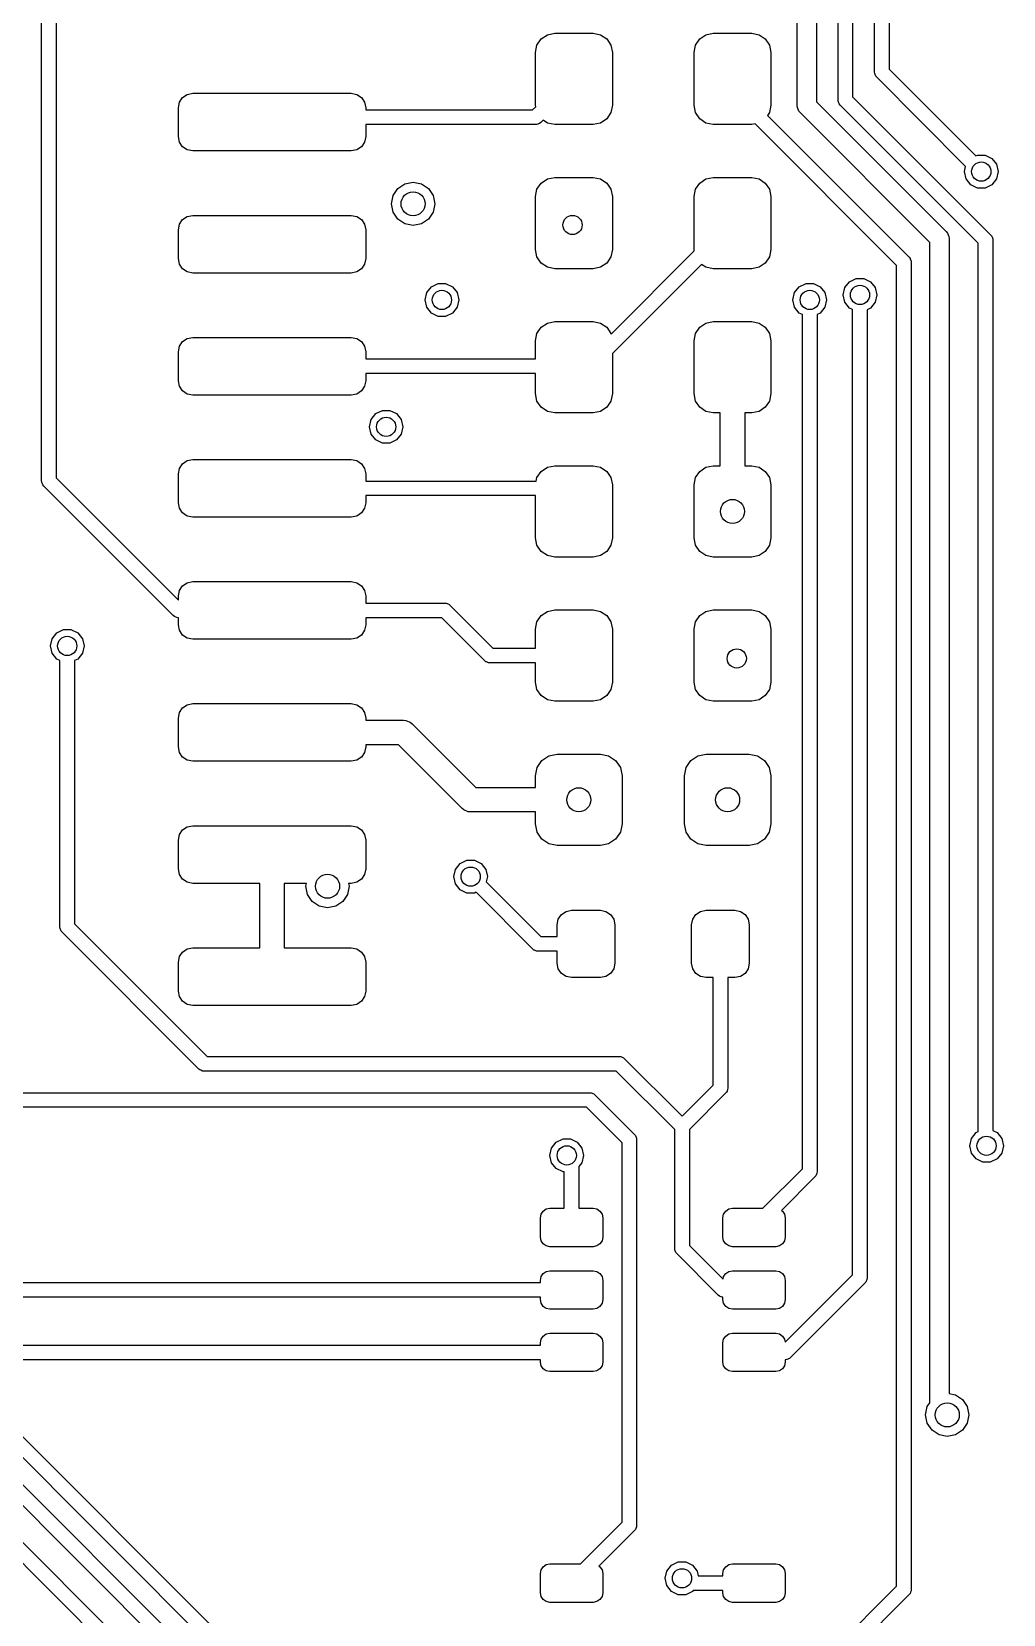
# Model space of a CAD drawing. Extents: x 0.05 to 3.89, y 0.04 to 4.21.
# Drawn here: x 3.403 to 3.801, y 0.662 to 1.311 of the extents above; entities that cross this region are included whole.
import ezdxf

# ---------------------------------------------------------------- set-up
doc = ezdxf.new("R2010")
doc.units = 0
doc.header["$MEASUREMENT"] = 0
doc.layers.add('BLACK', color=7, linetype='CONTINUOUS')

msp = doc.modelspace()

# ---------------------------------------------------------------- linework, layer by layer
at = {"layer": 'BLACK', "linetype": 'CONTINUOUS'}
for p, q in [((3.74818, 1.29409), (3.74818, 1.70269)), ((3.75418, 1.70394), (3.75418, 1.29534)), ((3.73322, 1.28273), (3.73322, 1.6834)), ((3.73922, 1.68465), (3.73922, 1.28397)), ((3.40684, 1.12667), (3.40684, 1.46407)), ((3.41284, 1.46407), (3.41284, 1.12791)), ((3.71654, 1.28031), (3.71654, 1.43577)), ((3.72441, 1.4374), (3.72441, 1.28195)), ((3.61411, 1.30944), (3.61713, 1.31004)), ((3.61713, 1.31004), (3.63287, 1.31004)), ((3.63287, 1.31004), (3.63589, 1.30944)), ((3.67907, 1.30944), (3.68209, 1.31004)), ((3.68209, 1.31004), (3.69783, 1.31004)), ((3.69783, 1.31004), (3.70085, 1.30944)), ((3.60925, 1.30217), (3.60985, 1.30518)), ((3.60985, 1.30518), (3.61156, 1.30773)), ((3.61156, 1.30773), (3.61411, 1.30944)), ((3.63589, 1.30944), (3.63844, 1.30773)), ((3.63844, 1.30773), (3.64015, 1.30518)), ((3.64015, 1.30518), (3.64075, 1.30217)), ((3.67421, 1.30217), (3.67481, 1.30518)), ((3.67481, 1.30518), (3.67652, 1.30773)), ((3.67652, 1.30773), (3.67907, 1.30944)), ((3.70085, 1.30944), (3.7034, 1.30773)), ((3.7034, 1.30773), (3.70511, 1.30518)), ((3.70511, 1.30518), (3.70571, 1.30217)), ((3.60925, 1.28051), (3.60925, 1.30217)), ((3.64075, 1.30217), (3.64075, 1.28051)), ((3.67421, 1.28051), (3.67421, 1.30217)), ((3.70571, 1.30217), (3.70571, 1.28051)), ((3.74824, 1.29351), (3.74818, 1.29409)), ((3.74869, 1.29243), (3.74824, 1.29351)), ((3.74906, 1.29197), (3.74869, 1.29243)), ((3.78553, 1.2555), (3.74906, 1.29197)), ((3.75418, 1.29534), (3.78976, 1.25976)), ((3.46334, 1.28179), (3.46462, 1.2837)), ((3.46462, 1.2837), (3.46653, 1.28498)), ((3.46653, 1.28498), (3.46879, 1.28543)), ((3.46879, 1.28543), (3.53375, 1.28543)), ((3.53375, 1.28543), (3.53601, 1.28498)), ((3.53601, 1.28498), (3.53793, 1.2837)), ((3.53793, 1.2837), (3.53921, 1.28179)), ((3.73922, 1.28397), (3.79582, 1.22737)), ((3.46289, 1.27953), (3.46334, 1.28179)), ((3.46289, 1.26772), (3.46289, 1.27953)), ((3.53921, 1.28179), (3.53966, 1.27953)), ((3.53966, 1.27953), (3.53966, 1.27859)), ((3.53966, 1.27859), (3.60801, 1.27859)), ((3.60801, 1.27859), (3.60936, 1.27995)), ((3.60936, 1.27995), (3.60925, 1.28051)), ((3.64015, 1.2775), (3.63844, 1.27494)), ((3.64075, 1.28051), (3.64015, 1.2775)), ((3.67481, 1.2775), (3.67421, 1.28051)), ((3.67652, 1.27494), (3.67481, 1.2775)), ((3.70511, 1.2775), (3.70431, 1.27631)), ((3.70571, 1.28051), (3.70511, 1.2775)), ((3.71661, 1.27955), (3.71654, 1.28031)), ((3.7172, 1.27813), (3.71661, 1.27955)), ((3.71769, 1.27753), (3.7172, 1.27813)), ((3.77087, 1.22435), (3.71769, 1.27753)), ((3.72441, 1.28195), (3.77759, 1.22877)), ((3.73328, 1.28214), (3.73322, 1.28273)), ((3.73373, 1.28106), (3.73328, 1.28214)), ((3.7341, 1.28061), (3.73373, 1.28106)), ((3.7907, 1.22401), (3.7341, 1.28061)), ((3.60925, 1.27259), (3.53966, 1.27259)), ((3.53966, 1.27259), (3.53966, 1.26772)), ((3.60984, 1.27265), (3.60925, 1.27259)), ((3.61092, 1.2731), (3.60984, 1.27265)), ((3.61137, 1.27347), (3.61092, 1.2731)), ((3.61233, 1.27443), (3.61137, 1.27347)), ((3.61411, 1.27324), (3.61233, 1.27443)), ((3.61713, 1.27264), (3.61411, 1.27324)), ((3.63287, 1.27264), (3.61713, 1.27264)), ((3.63589, 1.27324), (3.63287, 1.27264)), ((3.63844, 1.27494), (3.63589, 1.27324)), ((3.67907, 1.27324), (3.67652, 1.27494)), ((3.68209, 1.27264), (3.67907, 1.27324)), ((3.69783, 1.27264), (3.68209, 1.27264)), ((3.69922, 1.27291), (3.69783, 1.27264)), ((3.75724, 1.2149), (3.69922, 1.27291)), ((3.70431, 1.27631), (3.76236, 1.21826)), ((3.46334, 1.26546), (3.46289, 1.26772)), ((3.46462, 1.26354), (3.46334, 1.26546)), ((3.53921, 1.26546), (3.53793, 1.26354)), ((3.53966, 1.26772), (3.53921, 1.26546)), ((3.46653, 1.26226), (3.46462, 1.26354)), ((3.46879, 1.26181), (3.46653, 1.26226)), ((3.53375, 1.26181), (3.46879, 1.26181)), ((3.53601, 1.26226), (3.53375, 1.26181)), ((3.53793, 1.26354), (3.53601, 1.26226)), ((3.78976, 1.25976), (3.7904, 1.26006)), ((3.7904, 1.26006), (3.79346, 1.26006)), ((3.79346, 1.26006), (3.79622, 1.25873)), ((3.79622, 1.25873), (3.79814, 1.25634)), ((3.78504, 1.25335), (3.78553, 1.2555)), ((3.78572, 1.25036), (3.78504, 1.25335)), ((3.79814, 1.25634), (3.79882, 1.25335)), ((3.79882, 1.25335), (3.79814, 1.25036)), ((3.55087, 1.24355), (3.55279, 1.24642)), ((3.55279, 1.24642), (3.55567, 1.24834)), ((3.55567, 1.24834), (3.55906, 1.24902)), ((3.55906, 1.24902), (3.56245, 1.24834)), ((3.56245, 1.24834), (3.56532, 1.24642)), ((3.56532, 1.24642), (3.56724, 1.24355)), ((3.60925, 1.24311), (3.60985, 1.24612)), ((3.60985, 1.24612), (3.61156, 1.24868)), ((3.61156, 1.24868), (3.61411, 1.25038)), ((3.61411, 1.25038), (3.61713, 1.25098)), ((3.61713, 1.25098), (3.63287, 1.25098)), ((3.63287, 1.25098), (3.63589, 1.25038)), ((3.63589, 1.25038), (3.63844, 1.24868)), ((3.63844, 1.24868), (3.64015, 1.24612)), ((3.64015, 1.24612), (3.64075, 1.24311)), ((3.67421, 1.24311), (3.67481, 1.24612)), ((3.67481, 1.24612), (3.67652, 1.24868)), ((3.67652, 1.24868), (3.67907, 1.25038)), ((3.67907, 1.25038), (3.68209, 1.25098)), ((3.68209, 1.25098), (3.69783, 1.25098)), ((3.69783, 1.25098), (3.70085, 1.25038)), ((3.70085, 1.25038), (3.7034, 1.24868)), ((3.7034, 1.24868), (3.70511, 1.24612)), ((3.70511, 1.24612), (3.70571, 1.24311)), ((3.78763, 1.24796), (3.78572, 1.25036)), ((3.7904, 1.24663), (3.78763, 1.24796)), ((3.79346, 1.24663), (3.7904, 1.24663)), ((3.79622, 1.24796), (3.79346, 1.24663)), ((3.79814, 1.25036), (3.79622, 1.24796)), ((3.5502, 1.24016), (3.55087, 1.24355)), ((3.55087, 1.23677), (3.5502, 1.24016)), ((3.56724, 1.24355), (3.56791, 1.24016)), ((3.56791, 1.24016), (3.56724, 1.23677)), ((3.60925, 1.22146), (3.60925, 1.24311)), ((3.64075, 1.24311), (3.64075, 1.22146)), ((3.67421, 1.22146), (3.67421, 1.24311)), ((3.70571, 1.24311), (3.70571, 1.22146)), ((3.46289, 1.22953), (3.46334, 1.23179)), ((3.46334, 1.23179), (3.46462, 1.2337)), ((3.46462, 1.2337), (3.46653, 1.23498)), ((3.46653, 1.23498), (3.46879, 1.23543)), ((3.46879, 1.23543), (3.53375, 1.23543)), ((3.53375, 1.23543), (3.53601, 1.23498)), ((3.53601, 1.23498), (3.53793, 1.2337)), ((3.53793, 1.2337), (3.53921, 1.23179)), ((3.53921, 1.23179), (3.53966, 1.22953)), ((3.55279, 1.23389), (3.55087, 1.23677)), ((3.55567, 1.23197), (3.55279, 1.23389)), ((3.55906, 1.2313), (3.55567, 1.23197)), ((3.56245, 1.23197), (3.55906, 1.2313)), ((3.56532, 1.23389), (3.56245, 1.23197)), ((3.56724, 1.23677), (3.56532, 1.23389)), ((3.46289, 1.21772), (3.46289, 1.22953)), ((3.53966, 1.22953), (3.53966, 1.21772)), ((3.77759, 1.22877), (3.77808, 1.22817)), ((3.77808, 1.22817), (3.77866, 1.22675)), ((3.77866, 1.22675), (3.77874, 1.22598)), ((3.77874, 1.22598), (3.77874, 0.75281)), ((3.79582, 1.22737), (3.7962, 1.22692)), ((3.7962, 1.22692), (3.79664, 1.22583)), ((3.79664, 1.22583), (3.7967, 1.22525)), ((3.7967, 1.22525), (3.7967, 0.86053)), ((3.60985, 1.21844), (3.60925, 1.22146)), ((3.64075, 1.22146), (3.64015, 1.21844)), ((3.64021, 1.18677), (3.67433, 1.22089)), ((3.67433, 1.22089), (3.67421, 1.22146)), ((3.70571, 1.22146), (3.70511, 1.21844)), ((3.77087, 0.74906), (3.77087, 1.22435)), ((3.7907, 0.86015), (3.7907, 1.22401)), ((3.46334, 1.21546), (3.46289, 1.21772)), ((3.46462, 1.21354), (3.46334, 1.21546)), ((3.46653, 1.21226), (3.46462, 1.21354)), ((3.53793, 1.21354), (3.53601, 1.21226)), ((3.53921, 1.21546), (3.53793, 1.21354)), ((3.53966, 1.21772), (3.53921, 1.21546)), ((3.61156, 1.21589), (3.60985, 1.21844)), ((3.61411, 1.21418), (3.61156, 1.21589)), ((3.61713, 1.21358), (3.61411, 1.21418)), ((3.63287, 1.21358), (3.61713, 1.21358)), ((3.63589, 1.21418), (3.63287, 1.21358)), ((3.63844, 1.21589), (3.63589, 1.21418)), ((3.64015, 1.21844), (3.63844, 1.21589)), ((3.67729, 1.21537), (3.64075, 1.17883)), ((3.67907, 1.21418), (3.67729, 1.21537)), ((3.68209, 1.21358), (3.67907, 1.21418)), ((3.69783, 1.21358), (3.68209, 1.21358)), ((3.70085, 1.21418), (3.69783, 1.21358)), ((3.7034, 1.21589), (3.70085, 1.21418)), ((3.70511, 1.21844), (3.7034, 1.21589)), ((3.75724, 0.67388), (3.75724, 1.2149)), ((3.76236, 1.21826), (3.76273, 1.21781)), ((3.76273, 1.21781), (3.76281, 1.21761)), ((3.76281, 1.21761), (3.76318, 1.21673)), ((3.76318, 1.21673), (3.76324, 1.21614)), ((3.76324, 1.21614), (3.76324, 0.67264)), ((3.46879, 1.21181), (3.46653, 1.21226)), ((3.53375, 1.21181), (3.46879, 1.21181)), ((3.53601, 1.21226), (3.53375, 1.21181)), ((3.56466, 1.20378), (3.56657, 1.20617)), ((3.56657, 1.20617), (3.56933, 1.2075)), ((3.56933, 1.2075), (3.5724, 1.2075)), ((3.5724, 1.2075), (3.57516, 1.20617)), ((3.57516, 1.20617), (3.57707, 1.20378)), ((3.71545, 1.20378), (3.71736, 1.20617)), ((3.71736, 1.20617), (3.72012, 1.2075)), ((3.72012, 1.2075), (3.72319, 1.2075)), ((3.72319, 1.2075), (3.72595, 1.20617)), ((3.72595, 1.20617), (3.72786, 1.20378)), ((3.73533, 1.20284), (3.73601, 1.20583)), ((3.73601, 1.20583), (3.73792, 1.20823)), ((3.73792, 1.20823), (3.74069, 1.20956)), ((3.74069, 1.20956), (3.74375, 1.20956)), ((3.74375, 1.20956), (3.74652, 1.20823)), ((3.74652, 1.20823), (3.74843, 1.20583)), ((3.74843, 1.20583), (3.74911, 1.20284)), ((3.56398, 1.20079), (3.56466, 1.20378)), ((3.56466, 1.1978), (3.56398, 1.20079)), ((3.57707, 1.20378), (3.57776, 1.20079)), ((3.57776, 1.20079), (3.57707, 1.1978)), ((3.71476, 1.20079), (3.71545, 1.20378)), ((3.71545, 1.1978), (3.71476, 1.20079)), ((3.72786, 1.20378), (3.72854, 1.20079)), ((3.72854, 1.20079), (3.72786, 1.1978)), ((3.73601, 1.19985), (3.73533, 1.20284)), ((3.73792, 1.19746), (3.73601, 1.19985)), ((3.74843, 1.19985), (3.74652, 1.19746)), ((3.74911, 1.20284), (3.74843, 1.19985)), ((3.56657, 1.1954), (3.56466, 1.1978)), ((3.56933, 1.19407), (3.56657, 1.1954)), ((3.5724, 1.19407), (3.56933, 1.19407)), ((3.57516, 1.1954), (3.5724, 1.19407)), ((3.57707, 1.1978), (3.57516, 1.1954)), ((3.71736, 1.1954), (3.71545, 1.1978)), ((3.71865, 1.19478), (3.71736, 1.1954)), ((3.71865, 0.84494), (3.71865, 1.19478)), ((3.72595, 1.1954), (3.72465, 1.19478)), ((3.72465, 1.19478), (3.72465, 0.8437)), ((3.72786, 1.1978), (3.72595, 1.1954)), ((3.73913, 1.19688), (3.73792, 1.19746)), ((3.73913, 0.80144), (3.73913, 1.19688)), ((3.74652, 1.19746), (3.74513, 1.19679)), ((3.74513, 1.19679), (3.74513, 0.8002)), ((3.60925, 1.18406), (3.60985, 1.18707)), ((3.60985, 1.18707), (3.61156, 1.18962)), ((3.61156, 1.18962), (3.61411, 1.19133)), ((3.61411, 1.19133), (3.61713, 1.19193)), ((3.61713, 1.19193), (3.63287, 1.19193)), ((3.63287, 1.19193), (3.63589, 1.19133)), ((3.63589, 1.19133), (3.63844, 1.18962)), ((3.63844, 1.18962), (3.64015, 1.18707)), ((3.64015, 1.18707), (3.64021, 1.18677)), ((3.67421, 1.18406), (3.67481, 1.18707)), ((3.67481, 1.18707), (3.67652, 1.18962)), ((3.67652, 1.18962), (3.67907, 1.19133)), ((3.67907, 1.19133), (3.68209, 1.19193)), ((3.68209, 1.19193), (3.69783, 1.19193)), ((3.69783, 1.19193), (3.70085, 1.19133)), ((3.70085, 1.19133), (3.7034, 1.18962)), ((3.7034, 1.18962), (3.70511, 1.18707)), ((3.70511, 1.18707), (3.70571, 1.18406)), ((3.46289, 1.17953), (3.46334, 1.18179)), ((3.46334, 1.18179), (3.46462, 1.1837)), ((3.46462, 1.1837), (3.46653, 1.18498)), ((3.46653, 1.18498), (3.46879, 1.18543)), ((3.46879, 1.18543), (3.53375, 1.18543)), ((3.53375, 1.18543), (3.53601, 1.18498)), ((3.53601, 1.18498), (3.53793, 1.1837)), ((3.53793, 1.1837), (3.53921, 1.18179)), ((3.53921, 1.18179), (3.53966, 1.17953)), ((3.60925, 1.17662), (3.60925, 1.18406)), ((3.67421, 1.1624), (3.67421, 1.18406)), ((3.70571, 1.18406), (3.70571, 1.1624)), ((3.46289, 1.16772), (3.46289, 1.17953)), ((3.53966, 1.17953), (3.53966, 1.17662)), ((3.53966, 1.17662), (3.60925, 1.17662)), ((3.64075, 1.17883), (3.64075, 1.1624)), ((3.46334, 1.16546), (3.46289, 1.16772)), ((3.53966, 1.16772), (3.53921, 1.16546)), ((3.60925, 1.17062), (3.53966, 1.17062)), ((3.53966, 1.17062), (3.53966, 1.16772)), ((3.60925, 1.1624), (3.60925, 1.17062)), ((3.46462, 1.16354), (3.46334, 1.16546)), ((3.46653, 1.16226), (3.46462, 1.16354)), ((3.46879, 1.16181), (3.46653, 1.16226)), ((3.53375, 1.16181), (3.46879, 1.16181)), ((3.53601, 1.16226), (3.53375, 1.16181)), ((3.53793, 1.16354), (3.53601, 1.16226)), ((3.53921, 1.16546), (3.53793, 1.16354)), ((3.60985, 1.15939), (3.60925, 1.1624)), ((3.64075, 1.1624), (3.64015, 1.15939)), ((3.67481, 1.15939), (3.67421, 1.1624)), ((3.70571, 1.1624), (3.70511, 1.15939)), ((3.54182, 1.15181), (3.54374, 1.15421)), ((3.54374, 1.15421), (3.5465, 1.15554)), ((3.5465, 1.15554), (3.54956, 1.15554)), ((3.54956, 1.15554), (3.55233, 1.15421)), ((3.55233, 1.15421), (3.55424, 1.15181)), ((3.61156, 1.15683), (3.60985, 1.15939)), ((3.61411, 1.15513), (3.61156, 1.15683)), ((3.61713, 1.15453), (3.61411, 1.15513)), ((3.63287, 1.15453), (3.61713, 1.15453)), ((3.63589, 1.15513), (3.63287, 1.15453)), ((3.63844, 1.15683), (3.63589, 1.15513)), ((3.64015, 1.15939), (3.63844, 1.15683)), ((3.67652, 1.15683), (3.67481, 1.15939)), ((3.67907, 1.15513), (3.67652, 1.15683)), ((3.68209, 1.15453), (3.67907, 1.15513)), ((3.68496, 1.15453), (3.68209, 1.15453)), ((3.68496, 1.13287), (3.68496, 1.15453)), ((3.69783, 1.15453), (3.69496, 1.15453)), ((3.69496, 1.15453), (3.69496, 1.13287)), ((3.70085, 1.15513), (3.69783, 1.15453)), ((3.7034, 1.15683), (3.70085, 1.15513)), ((3.70511, 1.15939), (3.7034, 1.15683)), ((3.54114, 1.14882), (3.54182, 1.15181)), ((3.54182, 1.14583), (3.54114, 1.14882)), ((3.55424, 1.15181), (3.55492, 1.14882)), ((3.55492, 1.14882), (3.55424, 1.14583)), ((3.54374, 1.14343), (3.54182, 1.14583)), ((3.5465, 1.1421), (3.54374, 1.14343)), ((3.54956, 1.1421), (3.5465, 1.1421)), ((3.55233, 1.14343), (3.54956, 1.1421)), ((3.55424, 1.14583), (3.55233, 1.14343)), ((3.46462, 1.1337), (3.46653, 1.13498)), ((3.46653, 1.13498), (3.46879, 1.13543)), ((3.46879, 1.13543), (3.53375, 1.13543)), ((3.53375, 1.13543), (3.53601, 1.13498)), ((3.53601, 1.13498), (3.53793, 1.1337)), ((3.46289, 1.12953), (3.46334, 1.13179)), ((3.46289, 1.11772), (3.46289, 1.12953)), ((3.46334, 1.13179), (3.46462, 1.1337)), ((3.53793, 1.1337), (3.53921, 1.13179)), ((3.53921, 1.13179), (3.53966, 1.12953)), ((3.53966, 1.12953), (3.53966, 1.12662)), ((3.60957, 1.12662), (3.60985, 1.12801)), ((3.60985, 1.12801), (3.61156, 1.13057)), ((3.61156, 1.13057), (3.61411, 1.13227)), ((3.61411, 1.13227), (3.61713, 1.13287)), ((3.61713, 1.13287), (3.63287, 1.13287)), ((3.63287, 1.13287), (3.63589, 1.13227)), ((3.63589, 1.13227), (3.63844, 1.13057)), ((3.63844, 1.13057), (3.64015, 1.12801)), ((3.64015, 1.12801), (3.64075, 1.125)), ((3.67421, 1.125), (3.67481, 1.12801)), ((3.67481, 1.12801), (3.67652, 1.13057)), ((3.67652, 1.13057), (3.67907, 1.13227)), ((3.67907, 1.13227), (3.68209, 1.13287)), ((3.68209, 1.13287), (3.68496, 1.13287)), ((3.69496, 1.13287), (3.69783, 1.13287)), ((3.69783, 1.13287), (3.70085, 1.13227)), ((3.70085, 1.13227), (3.7034, 1.13057)), ((3.7034, 1.13057), (3.70511, 1.12801)), ((3.70511, 1.12801), (3.70571, 1.125)), ((3.4069, 1.12608), (3.40684, 1.12667)), ((3.40735, 1.125), (3.4069, 1.12608)), ((3.40772, 1.12454), (3.40735, 1.125)), ((3.46076, 1.0715), (3.40772, 1.12454)), ((3.41284, 1.12791), (3.46289, 1.07786)), ((3.53966, 1.12662), (3.60957, 1.12662)), ((3.64075, 1.125), (3.64075, 1.10335)), ((3.67421, 1.10335), (3.67421, 1.125)), ((3.70571, 1.125), (3.70571, 1.10335)), ((3.46334, 1.11546), (3.46289, 1.11772)), ((3.46462, 1.11354), (3.46334, 1.11546)), ((3.53921, 1.11546), (3.53793, 1.11354)), ((3.53966, 1.11772), (3.53921, 1.11546)), ((3.60925, 1.12062), (3.53966, 1.12062)), ((3.53966, 1.12062), (3.53966, 1.11772)), ((3.60925, 1.10335), (3.60925, 1.12062)), ((3.46653, 1.11226), (3.46462, 1.11354)), ((3.46879, 1.11181), (3.46653, 1.11226)), ((3.53375, 1.11181), (3.46879, 1.11181)), ((3.53601, 1.11226), (3.53375, 1.11181)), ((3.53793, 1.11354), (3.53601, 1.11226)), ((3.60985, 1.10033), (3.60925, 1.10335)), ((3.64075, 1.10335), (3.64015, 1.10033)), ((3.67481, 1.10033), (3.67421, 1.10335)), ((3.70571, 1.10335), (3.70511, 1.10033)), ((3.61156, 1.09778), (3.60985, 1.10033)), ((3.61411, 1.09607), (3.61156, 1.09778)), ((3.61713, 1.09547), (3.61411, 1.09607)), ((3.63589, 1.09607), (3.63287, 1.09547)), ((3.63844, 1.09778), (3.63589, 1.09607)), ((3.64015, 1.10033), (3.63844, 1.09778)), ((3.67652, 1.09778), (3.67481, 1.10033)), ((3.67907, 1.09607), (3.67652, 1.09778)), ((3.68209, 1.09547), (3.67907, 1.09607)), ((3.70085, 1.09607), (3.69783, 1.09547)), ((3.7034, 1.09778), (3.70085, 1.09607)), ((3.70511, 1.10033), (3.7034, 1.09778)), ((3.63287, 1.09547), (3.61713, 1.09547)), ((3.69783, 1.09547), (3.68209, 1.09547)), ((3.46334, 1.08179), (3.46462, 1.0837)), ((3.46462, 1.0837), (3.46653, 1.08498)), ((3.46653, 1.08498), (3.46879, 1.08543)), ((3.46879, 1.08543), (3.53375, 1.08543)), ((3.53375, 1.08543), (3.53601, 1.08498)), ((3.53601, 1.08498), (3.53793, 1.0837)), ((3.53793, 1.0837), (3.53921, 1.08179)), ((3.46289, 1.07953), (3.46334, 1.08179)), ((3.46289, 1.07786), (3.46289, 1.07953)), ((3.53921, 1.08179), (3.53966, 1.07953)), ((3.53966, 1.07953), (3.53966, 1.07662)), ((3.53966, 1.07662), (3.57205, 1.07662)), ((3.57205, 1.07662), (3.57263, 1.07656)), ((3.57263, 1.07656), (3.57371, 1.07612)), ((3.46122, 1.07113), (3.46076, 1.0715)), ((3.46154, 1.071), (3.46122, 1.07113)), ((3.4623, 1.07068), (3.46154, 1.071)), ((3.46289, 1.07062), (3.4623, 1.07068)), ((3.46289, 1.06772), (3.46289, 1.07062)), ((3.5708, 1.07062), (3.53966, 1.07062)), ((3.53966, 1.07062), (3.53966, 1.06772)), ((3.58843, 1.053), (3.5708, 1.07062)), ((3.57371, 1.07612), (3.57417, 1.07574)), ((3.57417, 1.07574), (3.59179, 1.05812)), ((3.60985, 1.06896), (3.61156, 1.07151)), ((3.61156, 1.07151), (3.61411, 1.07322)), ((3.61411, 1.07322), (3.61713, 1.07382)), ((3.61713, 1.07382), (3.63287, 1.07382)), ((3.63287, 1.07382), (3.63589, 1.07322)), ((3.63589, 1.07322), (3.63844, 1.07151)), ((3.63844, 1.07151), (3.64015, 1.06896)), ((3.67481, 1.06896), (3.67652, 1.07151)), ((3.67652, 1.07151), (3.67907, 1.07322)), ((3.67907, 1.07322), (3.68209, 1.07382)), ((3.68209, 1.07382), (3.69783, 1.07382)), ((3.69783, 1.07382), (3.70085, 1.07322)), ((3.70085, 1.07322), (3.7034, 1.07151)), ((3.7034, 1.07151), (3.70511, 1.06896)), ((3.41112, 1.06204), (3.41303, 1.06444)), ((3.41303, 1.06444), (3.41579, 1.06577)), ((3.41579, 1.06577), (3.41886, 1.06577)), ((3.41886, 1.06577), (3.42162, 1.06444)), ((3.42162, 1.06444), (3.42353, 1.06204)), ((3.46334, 1.06546), (3.46289, 1.06772)), ((3.46462, 1.06354), (3.46334, 1.06546)), ((3.46653, 1.06226), (3.46462, 1.06354)), ((3.53793, 1.06354), (3.53601, 1.06226)), ((3.53921, 1.06546), (3.53793, 1.06354)), ((3.53966, 1.06772), (3.53921, 1.06546)), ((3.60925, 1.06594), (3.60985, 1.06896)), ((3.60925, 1.05812), (3.60925, 1.06594)), ((3.64015, 1.06896), (3.64075, 1.06594)), ((3.64075, 1.06594), (3.64075, 1.04429)), ((3.67421, 1.06594), (3.67481, 1.06896)), ((3.67421, 1.04429), (3.67421, 1.06594)), ((3.70511, 1.06896), (3.70571, 1.06594)), ((3.70571, 1.06594), (3.70571, 1.04429)), ((3.41043, 1.05906), (3.41112, 1.06204)), ((3.41112, 1.05607), (3.41043, 1.05906)), ((3.42353, 1.06204), (3.42421, 1.05906)), ((3.42421, 1.05906), (3.42353, 1.05607)), ((3.46879, 1.06181), (3.46653, 1.06226)), ((3.53375, 1.06181), (3.46879, 1.06181)), ((3.53601, 1.06226), (3.53375, 1.06181)), ((3.59179, 1.05812), (3.60925, 1.05812)), ((3.41303, 1.05367), (3.41112, 1.05607)), ((3.41432, 1.05304), (3.41303, 1.05367)), ((3.41432, 0.94397), (3.41432, 1.05304)), ((3.42162, 1.05367), (3.42032, 1.05304)), ((3.42032, 1.05304), (3.42032, 0.94521)), ((3.42353, 1.05607), (3.42162, 1.05367)), ((3.58888, 1.05262), (3.58843, 1.053)), ((3.5892, 1.05249), (3.58888, 1.05262)), ((3.58997, 1.05218), (3.5892, 1.05249)), ((3.59055, 1.05212), (3.58997, 1.05218)), ((3.60925, 1.05212), (3.59055, 1.05212)), ((3.60925, 1.04429), (3.60925, 1.05212)), ((3.60985, 1.04128), (3.60925, 1.04429)), ((3.64075, 1.04429), (3.64015, 1.04128)), ((3.67481, 1.04128), (3.67421, 1.04429)), ((3.70571, 1.04429), (3.70511, 1.04128)), ((3.61156, 1.03872), (3.60985, 1.04128)), ((3.61411, 1.03702), (3.61156, 1.03872)), ((3.63844, 1.03872), (3.63589, 1.03702)), ((3.64015, 1.04128), (3.63844, 1.03872)), ((3.67652, 1.03872), (3.67481, 1.04128)), ((3.67907, 1.03702), (3.67652, 1.03872)), ((3.7034, 1.03872), (3.70085, 1.03702)), ((3.70511, 1.04128), (3.7034, 1.03872)), ((3.46289, 1.02953), (3.46334, 1.03179)), ((3.46334, 1.03179), (3.46462, 1.0337)), ((3.46462, 1.0337), (3.46653, 1.03498)), ((3.46653, 1.03498), (3.46879, 1.03543)), ((3.46879, 1.03543), (3.53375, 1.03543)), ((3.53375, 1.03543), (3.53601, 1.03498)), ((3.53601, 1.03498), (3.53793, 1.0337)), ((3.53793, 1.0337), (3.53921, 1.03179)), ((3.53921, 1.03179), (3.53966, 1.02953)), ((3.61713, 1.03642), (3.61411, 1.03702)), ((3.63287, 1.03642), (3.61713, 1.03642)), ((3.63589, 1.03702), (3.63287, 1.03642)), ((3.68209, 1.03642), (3.67907, 1.03702)), ((3.69783, 1.03642), (3.68209, 1.03642)), ((3.70085, 1.03702), (3.69783, 1.03642)), ((3.46289, 1.01772), (3.46289, 1.02953)), ((3.53966, 1.02953), (3.53966, 1.02862)), ((3.53966, 1.02862), (3.55512, 1.02862)), ((3.55512, 1.02862), (3.55609, 1.02853)), ((3.55609, 1.02853), (3.55609, 1.02853)), ((3.55609, 1.02853), (3.55642, 1.02839)), ((3.55642, 1.02839), (3.5579, 1.02778)), ((3.5579, 1.02778), (3.5579, 1.02778)), ((3.5579, 1.02778), (3.55865, 1.02716)), ((3.55865, 1.02716), (3.58475, 1.00106)), ((3.55305, 1.01862), (3.53966, 1.01862)), ((3.53966, 1.01862), (3.53966, 1.01772)), ((3.57914, 0.99253), (3.55305, 1.01862)), ((3.46334, 1.01546), (3.46289, 1.01772)), ((3.46462, 1.01354), (3.46334, 1.01546)), ((3.46653, 1.01226), (3.46462, 1.01354)), ((3.46879, 1.01181), (3.46653, 1.01226)), ((3.53375, 1.01181), (3.46879, 1.01181)), ((3.53601, 1.01226), (3.53375, 1.01181)), ((3.53793, 1.01354), (3.53601, 1.01226)), ((3.53921, 1.01546), (3.53793, 1.01354)), ((3.53966, 1.01772), (3.53921, 1.01546)), ((3.60993, 1.0093), (3.61185, 1.01217)), ((3.61185, 1.01217), (3.61472, 1.01409)), ((3.61472, 1.01409), (3.61811, 1.01476)), ((3.61811, 1.01476), (3.63583, 1.01476)), ((3.63583, 1.01476), (3.63922, 1.01409)), ((3.63922, 1.01409), (3.64209, 1.01217)), ((3.64209, 1.01217), (3.64401, 1.0093)), ((3.67095, 1.0093), (3.67287, 1.01217)), ((3.67287, 1.01217), (3.67574, 1.01409)), ((3.67574, 1.01409), (3.67913, 1.01476)), ((3.67913, 1.01476), (3.69685, 1.01476)), ((3.69685, 1.01476), (3.70024, 1.01409)), ((3.70024, 1.01409), (3.70311, 1.01217)), ((3.70311, 1.01217), (3.70503, 1.0093)), ((3.60925, 1.00591), (3.60993, 1.0093)), ((3.60925, 1.00106), (3.60925, 1.00591)), ((3.64401, 1.0093), (3.64469, 1.00591)), ((3.64469, 1.00591), (3.64469, 0.98622)), ((3.67028, 1.00591), (3.67095, 1.0093)), ((3.67028, 0.98622), (3.67028, 1.00591)), ((3.70503, 1.0093), (3.70571, 1.00591)), ((3.70571, 1.00591), (3.70571, 0.98622)), ((3.58475, 1.00106), (3.60925, 1.00106)), ((3.5799, 0.99191), (3.57914, 0.99253)), ((3.5817, 0.99116), (3.5799, 0.99191)), ((3.5799, 0.99191), (3.5799, 0.99191)), ((3.46653, 0.98498), (3.46879, 0.98543)), ((3.46879, 0.98543), (3.53375, 0.98543)), ((3.53375, 0.98543), (3.53601, 0.98498)), ((3.58268, 0.99106), (3.5817, 0.99116)), ((3.60925, 0.99106), (3.58268, 0.99106)), ((3.60925, 0.98622), (3.60925, 0.99106)), ((3.60993, 0.98283), (3.60925, 0.98622)), ((3.64469, 0.98622), (3.64401, 0.98283)), ((3.67095, 0.98283), (3.67028, 0.98622)), ((3.70571, 0.98622), (3.70503, 0.98283)), ((3.46289, 0.97953), (3.46334, 0.98179)), ((3.46289, 0.96772), (3.46289, 0.97953)), ((3.46334, 0.98179), (3.46462, 0.9837)), ((3.46462, 0.9837), (3.46653, 0.98498)), ((3.53601, 0.98498), (3.53793, 0.9837)), ((3.53793, 0.9837), (3.53921, 0.98179)), ((3.53921, 0.98179), (3.53966, 0.97953)), ((3.53966, 0.97953), (3.53966, 0.96772)), ((3.61185, 0.97996), (3.60993, 0.98283)), ((3.61472, 0.97804), (3.61185, 0.97996)), ((3.64209, 0.97996), (3.63922, 0.97804)), ((3.64401, 0.98283), (3.64209, 0.97996)), ((3.67287, 0.97996), (3.67095, 0.98283)), ((3.67574, 0.97804), (3.67287, 0.97996)), ((3.70311, 0.97996), (3.70024, 0.97804)), ((3.70503, 0.98283), (3.70311, 0.97996)), ((3.61811, 0.97736), (3.61472, 0.97804)), ((3.63583, 0.97736), (3.61811, 0.97736)), ((3.63922, 0.97804), (3.63583, 0.97736)), ((3.67913, 0.97736), (3.67574, 0.97804)), ((3.69685, 0.97736), (3.67913, 0.97736)), ((3.70024, 0.97804), (3.69685, 0.97736)), ((3.46334, 0.96546), (3.46289, 0.96772)), ((3.53966, 0.96772), (3.53921, 0.96546)), ((3.57579, 0.96457), (3.57647, 0.96756)), ((3.57647, 0.96756), (3.57838, 0.96995)), ((3.57838, 0.96995), (3.58114, 0.97128)), ((3.58114, 0.97128), (3.58421, 0.97128)), ((3.58421, 0.97128), (3.58697, 0.96995)), ((3.58697, 0.96995), (3.58888, 0.96756)), ((3.58888, 0.96756), (3.58957, 0.96457)), ((3.46462, 0.96354), (3.46334, 0.96546)), ((3.46653, 0.96226), (3.46462, 0.96354)), ((3.46879, 0.96181), (3.46653, 0.96226)), ((3.49627, 0.96181), (3.46879, 0.96181)), ((3.49627, 0.93543), (3.49627, 0.96181)), ((3.51539, 0.96181), (3.50627, 0.96181)), ((3.50627, 0.96181), (3.50627, 0.93543)), ((3.51516, 0.96063), (3.51539, 0.96181)), ((3.51583, 0.95724), (3.51516, 0.96063)), ((3.53287, 0.96063), (3.5322, 0.95724)), ((3.53375, 0.96181), (3.53264, 0.96181)), ((3.53264, 0.96181), (3.53287, 0.96063)), ((3.53601, 0.96226), (3.53375, 0.96181)), ((3.53793, 0.96354), (3.53601, 0.96226)), ((3.53921, 0.96546), (3.53793, 0.96354)), ((3.57647, 0.96158), (3.57579, 0.96457)), ((3.57838, 0.95918), (3.57647, 0.96158)), ((3.58957, 0.96457), (3.58907, 0.96241)), ((3.58907, 0.96241), (3.61148, 0.94001)), ((3.51775, 0.95437), (3.51583, 0.95724)), ((3.52063, 0.95245), (3.51775, 0.95437)), ((3.53028, 0.95437), (3.52741, 0.95245)), ((3.5322, 0.95724), (3.53028, 0.95437)), ((3.58114, 0.95785), (3.57838, 0.95918)), ((3.58421, 0.95785), (3.58114, 0.95785)), ((3.58485, 0.95816), (3.58421, 0.95785)), ((3.60811, 0.93489), (3.58485, 0.95816)), ((3.52402, 0.95177), (3.52063, 0.95245)), ((3.52741, 0.95245), (3.52402, 0.95177)), ((3.61811, 0.94488), (3.61856, 0.94714)), ((3.61856, 0.94714), (3.61984, 0.94906)), ((3.61984, 0.94906), (3.62176, 0.95034)), ((3.62176, 0.95034), (3.62402, 0.95079)), ((3.62402, 0.95079), (3.63583, 0.95079)), ((3.63583, 0.95079), (3.63809, 0.95034)), ((3.63809, 0.95034), (3.64, 0.94906)), ((3.64, 0.94906), (3.64128, 0.94714)), ((3.64128, 0.94714), (3.64173, 0.94488)), ((3.67323, 0.94488), (3.67368, 0.94714)), ((3.67368, 0.94714), (3.67496, 0.94906)), ((3.67496, 0.94906), (3.67687, 0.95034)), ((3.67687, 0.95034), (3.67913, 0.95079)), ((3.67913, 0.95079), (3.69094, 0.95079)), ((3.69094, 0.95079), (3.6932, 0.95034)), ((3.6932, 0.95034), (3.69512, 0.94906)), ((3.69512, 0.94906), (3.6964, 0.94714)), ((3.6964, 0.94714), (3.69685, 0.94488)), ((3.41438, 0.94338), (3.41432, 0.94397)), ((3.41483, 0.9423), (3.41438, 0.94338)), ((3.4152, 0.94185), (3.41483, 0.9423)), ((3.47128, 0.88577), (3.4152, 0.94185)), ((3.42032, 0.94521), (3.47464, 0.89089)), ((3.61148, 0.94001), (3.61811, 0.94001)), ((3.61811, 0.94001), (3.61811, 0.94488)), ((3.64173, 0.94488), (3.64173, 0.92913)), ((3.67323, 0.92913), (3.67323, 0.94488)), ((3.69685, 0.94488), (3.69685, 0.92913)), ((3.46334, 0.93179), (3.46462, 0.9337)), ((3.46462, 0.9337), (3.46653, 0.93498)), ((3.46653, 0.93498), (3.46879, 0.93543)), ((3.46879, 0.93543), (3.49627, 0.93543)), ((3.50627, 0.93543), (3.53375, 0.93543)), ((3.53375, 0.93543), (3.53601, 0.93498)), ((3.53601, 0.93498), (3.53793, 0.9337)), ((3.53793, 0.9337), (3.53921, 0.93179)), ((3.60857, 0.93451), (3.60811, 0.93489)), ((3.60876, 0.93444), (3.60857, 0.93451)), ((3.60965, 0.93407), (3.60876, 0.93444)), ((3.61024, 0.93401), (3.60965, 0.93407)), ((3.61811, 0.93401), (3.61024, 0.93401)), ((3.61811, 0.92913), (3.61811, 0.93401)), ((3.46289, 0.92953), (3.46334, 0.93179)), ((3.46289, 0.91772), (3.46289, 0.92953)), ((3.53921, 0.93179), (3.53966, 0.92953)), ((3.53966, 0.92953), (3.53966, 0.91772)), ((3.61856, 0.92687), (3.61811, 0.92913)), ((3.64173, 0.92913), (3.64128, 0.92687)), ((3.67368, 0.92687), (3.67323, 0.92913)), ((3.69685, 0.92913), (3.6964, 0.92687)), ((3.61984, 0.92496), (3.61856, 0.92687)), ((3.62176, 0.92368), (3.61984, 0.92496)), ((3.62402, 0.92323), (3.62176, 0.92368)), ((3.63583, 0.92323), (3.62402, 0.92323)), ((3.63809, 0.92368), (3.63583, 0.92323)), ((3.64, 0.92496), (3.63809, 0.92368)), ((3.64128, 0.92687), (3.64, 0.92496)), ((3.67496, 0.92496), (3.67368, 0.92687)), ((3.67687, 0.92368), (3.67496, 0.92496)), ((3.67913, 0.92323), (3.67687, 0.92368)), ((3.68204, 0.92323), (3.67913, 0.92323)), ((3.68204, 0.8792), (3.68204, 0.92323)), ((3.69094, 0.92323), (3.68804, 0.92323)), ((3.68804, 0.92323), (3.68804, 0.87795)), ((3.6932, 0.92368), (3.69094, 0.92323)), ((3.69512, 0.92496), (3.6932, 0.92368)), ((3.6964, 0.92687), (3.69512, 0.92496)), ((3.46334, 0.91546), (3.46289, 0.91772)), ((3.46462, 0.91354), (3.46334, 0.91546)), ((3.53921, 0.91546), (3.53793, 0.91354)), ((3.53966, 0.91772), (3.53921, 0.91546)), ((3.46653, 0.91226), (3.46462, 0.91354)), ((3.46879, 0.91181), (3.46653, 0.91226)), ((3.53375, 0.91181), (3.46879, 0.91181)), ((3.53601, 0.91226), (3.53375, 0.91181)), ((3.53793, 0.91354), (3.53601, 0.91226)), ((3.47464, 0.89089), (3.64361, 0.89089)), ((3.64361, 0.89089), (3.64419, 0.89083)), ((3.64419, 0.89083), (3.64527, 0.89038)), ((3.64527, 0.89038), (3.64573, 0.89001)), ((3.64573, 0.89001), (3.66929, 0.86645)), ((3.47173, 0.8854), (3.47128, 0.88577)), ((3.47205, 0.88526), (3.47173, 0.8854)), ((3.47281, 0.88495), (3.47205, 0.88526)), ((3.4734, 0.88489), (3.47281, 0.88495)), ((3.64236, 0.88489), (3.4734, 0.88489)), ((3.66629, 0.86096), (3.64236, 0.88489)), ((3.32501, 0.87608), (3.63144, 0.87608)), ((3.63144, 0.87608), (3.63203, 0.87602)), ((3.63203, 0.87602), (3.63311, 0.87557)), ((3.63311, 0.87557), (3.63357, 0.8752)), ((3.63357, 0.8752), (3.64981, 0.85896)), ((3.66929, 0.86645), (3.68204, 0.8792)), ((3.68716, 0.87583), (3.67229, 0.86096)), ((3.68753, 0.87629), (3.68716, 0.87583)), ((3.68772, 0.87673), (3.68753, 0.87629)), ((3.68798, 0.87737), (3.68772, 0.87673)), ((3.68804, 0.87795), (3.68798, 0.87737)), ((3.6302, 0.87008), (3.32377, 0.87008)), ((3.64469, 0.85559), (3.6302, 0.87008)), ((3.2779, 0.85626), (3.48156, 0.65261)), ((3.61584, 0.85338), (3.61775, 0.85578)), ((3.61775, 0.85578), (3.62051, 0.85711)), ((3.62051, 0.85711), (3.62358, 0.85711)), ((3.62358, 0.85711), (3.62634, 0.85578)), ((3.62634, 0.85578), (3.62825, 0.85338)), ((3.64981, 0.85896), (3.65018, 0.8585)), ((3.65018, 0.8585), (3.6505, 0.85772)), ((3.6505, 0.85772), (3.65063, 0.85742)), ((3.65063, 0.85742), (3.65069, 0.85684)), ((3.65069, 0.85684), (3.65069, 0.69887)), ((3.66629, 0.81227), (3.66629, 0.86096)), ((3.67229, 0.86096), (3.67229, 0.81351)), ((3.7872, 0.85433), (3.78789, 0.85732)), ((3.78789, 0.85732), (3.7898, 0.85972)), ((3.7898, 0.85972), (3.7907, 0.86015)), ((3.7967, 0.86053), (3.79839, 0.85972)), ((3.79839, 0.85972), (3.8003, 0.85732)), ((3.8003, 0.85732), (3.80098, 0.85433)), ((3.47819, 0.64748), (3.27454, 0.85114)), ((3.61516, 0.85039), (3.61584, 0.85338)), ((3.61584, 0.8474), (3.61516, 0.85039)), ((3.62825, 0.85338), (3.62894, 0.85039)), ((3.62894, 0.85039), (3.62825, 0.8474)), ((3.64469, 0.70011), (3.64469, 0.85559)), ((3.78789, 0.85134), (3.7872, 0.85433)), ((3.7898, 0.84894), (3.78789, 0.85134)), ((3.8003, 0.85134), (3.79839, 0.84894)), ((3.80098, 0.85433), (3.8003, 0.85134)), ((3.61775, 0.84501), (3.61584, 0.8474)), ((3.62051, 0.84368), (3.61775, 0.84501)), ((3.62102, 0.84368), (3.62051, 0.84368)), ((3.62102, 0.82874), (3.62102, 0.84368)), ((3.62825, 0.8474), (3.62702, 0.84585)), ((3.62702, 0.84585), (3.62702, 0.82874)), ((3.70245, 0.82874), (3.71865, 0.84494)), ((3.7246, 0.84312), (3.72415, 0.84203)), ((3.72465, 0.8437), (3.7246, 0.84312)), ((3.79256, 0.84761), (3.7898, 0.84894)), ((3.79563, 0.84761), (3.79256, 0.84761)), ((3.79839, 0.84894), (3.79563, 0.84761)), ((3.4841, 0.62189), (3.26873, 0.83727)), ((3.27209, 0.84239), (3.48746, 0.62702)), ((3.72377, 0.84158), (3.71005, 0.82786)), ((3.72415, 0.84203), (3.72377, 0.84158)), ((3.48607, 0.5963), (3.25898, 0.82339)), ((3.26234, 0.82852), (3.48943, 0.60143)), ((3.61122, 0.8248), (3.61152, 0.82631)), ((3.61122, 0.81693), (3.61122, 0.8248)), ((3.61152, 0.82631), (3.61237, 0.82759)), ((3.61237, 0.82759), (3.61365, 0.82844)), ((3.61365, 0.82844), (3.61516, 0.82874)), ((3.61516, 0.82874), (3.62102, 0.82874)), ((3.62702, 0.82874), (3.63287, 0.82874)), ((3.63287, 0.82874), (3.63438, 0.82844)), ((3.63438, 0.82844), (3.63566, 0.82759)), ((3.63566, 0.82759), (3.63651, 0.82631)), ((3.63651, 0.82631), (3.63681, 0.8248)), ((3.63681, 0.8248), (3.63681, 0.81693)), ((3.68602, 0.8248), (3.68632, 0.82631)), ((3.68602, 0.81693), (3.68602, 0.8248)), ((3.68632, 0.82631), (3.68718, 0.82759)), ((3.68718, 0.82759), (3.68845, 0.82844)), ((3.68845, 0.82844), (3.68996, 0.82874)), ((3.68996, 0.82874), (3.70245, 0.82874)), ((3.71005, 0.82786), (3.71046, 0.82759)), ((3.71046, 0.82759), (3.71131, 0.82631)), ((3.71131, 0.82631), (3.71161, 0.8248)), ((3.71161, 0.8248), (3.71161, 0.81693)), ((3.61152, 0.81542), (3.61122, 0.81693)), ((3.63681, 0.81693), (3.63651, 0.81542)), ((3.68632, 0.81542), (3.68602, 0.81693)), ((3.71161, 0.81693), (3.71131, 0.81542)), ((3.61237, 0.81415), (3.61152, 0.81542)), ((3.61365, 0.81329), (3.61237, 0.81415)), ((3.61516, 0.81299), (3.61365, 0.81329)), ((3.63287, 0.81299), (3.61516, 0.81299)), ((3.63438, 0.81329), (3.63287, 0.81299)), ((3.63566, 0.81415), (3.63438, 0.81329)), ((3.63651, 0.81542), (3.63566, 0.81415)), ((3.66635, 0.81168), (3.66629, 0.81227)), ((3.6668, 0.8106), (3.66635, 0.81168)), ((3.66717, 0.81015), (3.6668, 0.8106)), ((3.67229, 0.81351), (3.68612, 0.79969)), ((3.68718, 0.81415), (3.68632, 0.81542)), ((3.68845, 0.81329), (3.68718, 0.81415)), ((3.68996, 0.81299), (3.68845, 0.81329)), ((3.70768, 0.81299), (3.68996, 0.81299)), ((3.70918, 0.81329), (3.70768, 0.81299)), ((3.71046, 0.81415), (3.70918, 0.81329)), ((3.71131, 0.81542), (3.71046, 0.81415)), ((3.68416, 0.79315), (3.66717, 0.81015)), ((3.38313, 0.79828), (3.61122, 0.79828)), ((3.61122, 0.79921), (3.61152, 0.80072)), ((3.61122, 0.79828), (3.61122, 0.79921)), ((3.61152, 0.80072), (3.61237, 0.802)), ((3.61237, 0.802), (3.61365, 0.80285)), ((3.61365, 0.80285), (3.61516, 0.80315)), ((3.61516, 0.80315), (3.63287, 0.80315)), ((3.63287, 0.80315), (3.63438, 0.80285)), ((3.63438, 0.80285), (3.63566, 0.802)), ((3.63566, 0.802), (3.63651, 0.80072)), ((3.63651, 0.80072), (3.63681, 0.79921)), ((3.63681, 0.79921), (3.63681, 0.79134)), ((3.68612, 0.79969), (3.68632, 0.80072)), ((3.68632, 0.80072), (3.68718, 0.802)), ((3.68718, 0.802), (3.68845, 0.80285)), ((3.68845, 0.80285), (3.68996, 0.80315)), ((3.68996, 0.80315), (3.70768, 0.80315)), ((3.70768, 0.80315), (3.70918, 0.80285)), ((3.70918, 0.80285), (3.71046, 0.802)), ((3.71046, 0.802), (3.71131, 0.80072)), ((3.71131, 0.80072), (3.71161, 0.79921)), ((3.71156, 0.77388), (3.73913, 0.80144)), ((3.71161, 0.79921), (3.71161, 0.79134)), ((3.74425, 0.79808), (3.71374, 0.76756)), ((3.74462, 0.79853), (3.74425, 0.79808)), ((3.74507, 0.79961), (3.74462, 0.79853)), ((3.74513, 0.8002), (3.74507, 0.79961)), ((3.61122, 0.79228), (3.38189, 0.79228)), ((3.61122, 0.79134), (3.61122, 0.79228)), ((3.61152, 0.78983), (3.61122, 0.79134)), ((3.63681, 0.79134), (3.63651, 0.78983)), ((3.68462, 0.79278), (3.68416, 0.79315)), ((3.68494, 0.79265), (3.68462, 0.79278)), ((3.6857, 0.79233), (3.68494, 0.79265)), ((3.68602, 0.7923), (3.6857, 0.79233)), ((3.68602, 0.79134), (3.68602, 0.7923)), ((3.68632, 0.78983), (3.68602, 0.79134)), ((3.71161, 0.79134), (3.71131, 0.78983)), ((3.61237, 0.78855), (3.61152, 0.78983)), ((3.61365, 0.7877), (3.61237, 0.78855)), ((3.61516, 0.7874), (3.61365, 0.7877)), ((3.63287, 0.7874), (3.61516, 0.7874)), ((3.63438, 0.7877), (3.63287, 0.7874)), ((3.63566, 0.78855), (3.63438, 0.7877)), ((3.63651, 0.78983), (3.63566, 0.78855)), ((3.68718, 0.78855), (3.68632, 0.78983)), ((3.68845, 0.7877), (3.68718, 0.78855)), ((3.68996, 0.7874), (3.68845, 0.7877)), ((3.70768, 0.7874), (3.68996, 0.7874)), ((3.70918, 0.7877), (3.70768, 0.7874)), ((3.71046, 0.78855), (3.70918, 0.7877)), ((3.71131, 0.78983), (3.71046, 0.78855)), ((3.3851, 0.77269), (3.61122, 0.77269)), ((3.61122, 0.77362), (3.61152, 0.77513)), ((3.61122, 0.77269), (3.61122, 0.77362)), ((3.61152, 0.77513), (3.61237, 0.77641)), ((3.61237, 0.77641), (3.61365, 0.77726)), ((3.61365, 0.77726), (3.61516, 0.77756)), ((3.61516, 0.77756), (3.63287, 0.77756)), ((3.63287, 0.77756), (3.63438, 0.77726)), ((3.63438, 0.77726), (3.63566, 0.77641)), ((3.63566, 0.77641), (3.63651, 0.77513)), ((3.63651, 0.77513), (3.63681, 0.77362)), ((3.63681, 0.77362), (3.63681, 0.76575)), ((3.68602, 0.77362), (3.68632, 0.77513)), ((3.68602, 0.76575), (3.68602, 0.77362)), ((3.68632, 0.77513), (3.68718, 0.77641)), ((3.68718, 0.77641), (3.68845, 0.77726)), ((3.68845, 0.77726), (3.68996, 0.77756)), ((3.68996, 0.77756), (3.70768, 0.77756)), ((3.70768, 0.77756), (3.70918, 0.77726)), ((3.70918, 0.77726), (3.71046, 0.77641)), ((3.71046, 0.77641), (3.71131, 0.77513)), ((3.71131, 0.77513), (3.71156, 0.77388)), ((3.61122, 0.76669), (3.38386, 0.76669)), ((3.61122, 0.76575), (3.61122, 0.76669)), ((3.61152, 0.76424), (3.61122, 0.76575)), ((3.63681, 0.76575), (3.63651, 0.76424)), ((3.68632, 0.76424), (3.68602, 0.76575)), ((3.71161, 0.76575), (3.71131, 0.76424)), ((3.7122, 0.76674), (3.71161, 0.76669)), ((3.71161, 0.76669), (3.71161, 0.76575)), ((3.71328, 0.76719), (3.7122, 0.76674)), ((3.71374, 0.76756), (3.71328, 0.76719)), ((3.61237, 0.76296), (3.61152, 0.76424)), ((3.61365, 0.76211), (3.61237, 0.76296)), ((3.61516, 0.76181), (3.61365, 0.76211)), ((3.63287, 0.76181), (3.61516, 0.76181)), ((3.63438, 0.76211), (3.63287, 0.76181)), ((3.63566, 0.76296), (3.63438, 0.76211)), ((3.63651, 0.76424), (3.63566, 0.76296)), ((3.68718, 0.76296), (3.68632, 0.76424)), ((3.68845, 0.76211), (3.68718, 0.76296)), ((3.68996, 0.76181), (3.68845, 0.76211)), ((3.70768, 0.76181), (3.68996, 0.76181)), ((3.70918, 0.76211), (3.70768, 0.76181)), ((3.71046, 0.76296), (3.70918, 0.76211)), ((3.71131, 0.76424), (3.71046, 0.76296)), ((3.77874, 0.75281), (3.78139, 0.75228)), ((3.78139, 0.75228), (3.78426, 0.75036)), ((3.76914, 0.74409), (3.76982, 0.74748)), ((3.76982, 0.74748), (3.77087, 0.74906)), ((3.78426, 0.75036), (3.78618, 0.74748)), ((3.78618, 0.74748), (3.78686, 0.74409)), ((3.76982, 0.7407), (3.76914, 0.74409)), ((3.77174, 0.73783), (3.76982, 0.7407)), ((3.78618, 0.7407), (3.78426, 0.73783)), ((3.78686, 0.74409), (3.78618, 0.7407)), ((3.77461, 0.73591), (3.77174, 0.73783)), ((3.778, 0.73524), (3.77461, 0.73591)), ((3.78139, 0.73591), (3.778, 0.73524)), ((3.78426, 0.73783), (3.78139, 0.73591)), ((3.62765, 0.68307), (3.64469, 0.70011)), ((3.64981, 0.69674), (3.63525, 0.68219)), ((3.65018, 0.6972), (3.64981, 0.69674)), ((3.65031, 0.69752), (3.65018, 0.6972)), ((3.65063, 0.69828), (3.65031, 0.69752)), ((3.65069, 0.69887), (3.65063, 0.69828)), ((3.61152, 0.68064), (3.61237, 0.68192)), ((3.61237, 0.68192), (3.61365, 0.68277)), ((3.61365, 0.68277), (3.61516, 0.68307)), ((3.61516, 0.68307), (3.62765, 0.68307)), ((3.63525, 0.68219), (3.63566, 0.68192)), ((3.63566, 0.68192), (3.63651, 0.68064)), ((3.66308, 0.68015), (3.665, 0.68255)), ((3.665, 0.68255), (3.66776, 0.68388)), ((3.66776, 0.68388), (3.67082, 0.68388)), ((3.67082, 0.68388), (3.67359, 0.68255)), ((3.67359, 0.68255), (3.6755, 0.68015)), ((3.68632, 0.68064), (3.68718, 0.68192)), ((3.68718, 0.68192), (3.68845, 0.68277)), ((3.68845, 0.68277), (3.68996, 0.68307)), ((3.68996, 0.68307), (3.70768, 0.68307)), ((3.70768, 0.68307), (3.70918, 0.68277)), ((3.70918, 0.68277), (3.71046, 0.68192)), ((3.71046, 0.68192), (3.71131, 0.68064)), ((3.61122, 0.67913), (3.61152, 0.68064)), ((3.61122, 0.67126), (3.61122, 0.67913)), ((3.63651, 0.68064), (3.63681, 0.67913)), ((3.63681, 0.67913), (3.63681, 0.67126)), ((3.6624, 0.67717), (3.66308, 0.68015)), ((3.66308, 0.67418), (3.6624, 0.67717)), ((3.6755, 0.68015), (3.67595, 0.6782)), ((3.67595, 0.6782), (3.68602, 0.6782)), ((3.68602, 0.67913), (3.68632, 0.68064)), ((3.68602, 0.6782), (3.68602, 0.67913)), ((3.71131, 0.68064), (3.71161, 0.67913)), ((3.71161, 0.67913), (3.71161, 0.67126)), ((3.61152, 0.66975), (3.61122, 0.67126)), ((3.61237, 0.66848), (3.61152, 0.66975)), ((3.61365, 0.66762), (3.61237, 0.66848)), ((3.63566, 0.66848), (3.63438, 0.66762)), ((3.63651, 0.66975), (3.63566, 0.66848)), ((3.63681, 0.67126), (3.63651, 0.66975)), ((3.665, 0.67178), (3.66308, 0.67418)), ((3.66776, 0.67045), (3.665, 0.67178)), ((3.67082, 0.67045), (3.66776, 0.67045)), ((3.67359, 0.67178), (3.67082, 0.67045)), ((3.67392, 0.6722), (3.67359, 0.67178)), ((3.68602, 0.6722), (3.67392, 0.6722)), ((3.68602, 0.67126), (3.68602, 0.6722)), ((3.68632, 0.66975), (3.68602, 0.67126)), ((3.68718, 0.66848), (3.68632, 0.66975)), ((3.68845, 0.66762), (3.68718, 0.66848)), ((3.71046, 0.66848), (3.70918, 0.66762)), ((3.71131, 0.66975), (3.71046, 0.66848)), ((3.71161, 0.67126), (3.71131, 0.66975)), ((3.71156, 0.62821), (3.75724, 0.67388)), ((3.76236, 0.67052), (3.71374, 0.62189)), ((3.76273, 0.67097), (3.76236, 0.67052)), ((3.76294, 0.67149), (3.76273, 0.67097)), ((3.76318, 0.67205), (3.76294, 0.67149)), ((3.76324, 0.67264), (3.76318, 0.67205)), ((3.61516, 0.66732), (3.61365, 0.66762)), ((3.63287, 0.66732), (3.61516, 0.66732)), ((3.63438, 0.66762), (3.63287, 0.66732)), ((3.68996, 0.66732), (3.68845, 0.66762)), ((3.70768, 0.66732), (3.68996, 0.66732)), ((3.70918, 0.66762), (3.70768, 0.66732))]:
    msp.add_line(p, q, dxfattribs=at)
at = {"layer": 'BLACK'}
for centre, radius in [((3.79193, 1.25335), 0.00394), ((3.55906, 1.24016), 0.00492), ((3.62441, 1.2315), 0.00394), ((3.74222, 1.20284), 0.00394), ((3.57087, 1.20079), 0.00394), ((3.72165, 1.20079), 0.00394), ((3.54803, 1.14882), 0.00394), ((3.68996, 1.11417), 0.00492), ((3.41732, 1.05906), 0.00394), ((3.69173, 1.05394), 0.00394), ((3.62697, 0.99606), 0.00492), ((3.68799, 0.99606), 0.00492), ((3.58268, 0.96457), 0.00394), ((3.52402, 0.96063), 0.00492), ((3.79409, 0.85433), 0.00394), ((3.62205, 0.85039), 0.00394), ((3.778, 0.74409), 0.00492), ((3.66929, 0.67717), 0.00394)]:
    msp.add_circle(centre, radius, dxfattribs=at)

doc.saveas('drawing.dxf')
